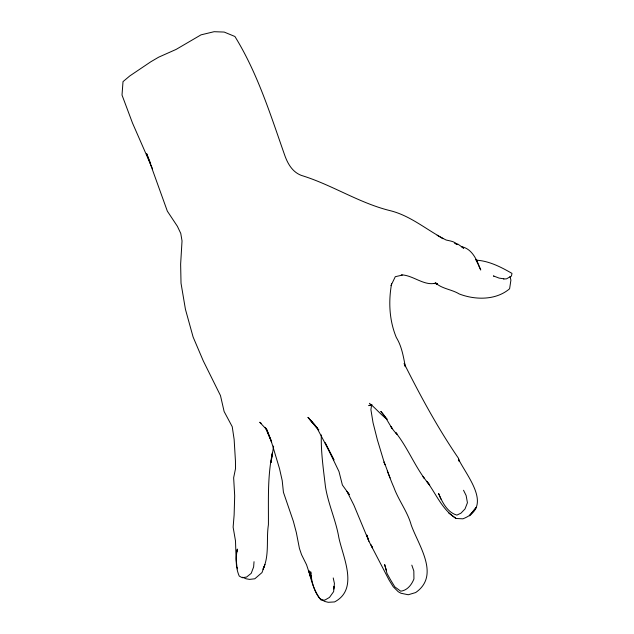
<?xml version="1.0" encoding="UTF-8"?>
<svg xmlns="http://www.w3.org/2000/svg" width="634" height="634" viewBox="0 0 634 634"><rect width="100%" height="100%" fill="white"/><g stroke="black" fill="none" stroke-linecap="round" stroke-linejoin="round"><path stroke-width="0.95" d="M321.311 434.948C320.867 452.208 323.443 469.517 325.432 486.54C328.15 503.975 335.933 520.316 338.833 537.553C343.026 557.444 359.002 589.097 334.562 601.928L328.253 602.3L324.6 601.412L319.782 598.417C313.87 590.167 311.072 580.205 308.742 570.457L310.874 577.923L306.547 564.751L301.546 554.671L299.422 548.41L296.332 532.536L293.376 521.346L283.43 492.285L282.201 480.54L279.507 468.613L270.837 439.782L266.827 429.757L265.25 427.356L271.614 442.112L266.827 429.757L259.718 422.26L261.2 423.282M254.036 561.692L253.632 566.915L251.222 573.318L246.586 577.059L242.243 577.725L239.232 576.068C235.539 567.676 235.666 557.944 237.33 549.068L236.989 551.905M334.047 587.227L334.427 583.486L333.222 577.946M391.582 283.802C388.349 301.776 389.292 320.503 396.321 337.486C401.79 346.307 403.398 356.752 405.388 366.761L404.151 363.512C420.5 396.091 437.904 428.291 458.525 458.358L459.103 461.195L458.437 459.016C467.282 476.919 493.64 506.772 462.923 518.818L456.1 518.493C442.263 509.839 436.144 493.949 426.753 481.301L429.733 485.05C415.88 469.414 408.74 448.832 395.64 432.475L396.916 433.925M333.864 589.057L334.126 586.339L333.627 591.633L329.49 597.41L324.838 600.105L321.097 600.049C314.139 592.536 311.556 581.735 310.684 571.765L310.977 573.477M371.619 404.944L370.906 409.675L373.03 422.696L377.357 439.774L384.878 464.69M273.634 446.043L270.987 462.59L272.406 452.819C267.342 476.53 268.562 500.646 268.412 524.738C266.106 539.415 269.616 555.249 263.047 569.261L264.98 564.45M264.077 566.717L262.008 572.557L254.82 578.779L249.542 579.389L246.032 578.779L242.537 577.217M390.988 285.617L395.283 276.693L402.344 275.093M370.311 405.015L368.758 405.641L372.031 404.761M503.642 279.047L506.526 278.833L511.44 276.083L511.987 273.397C500.947 267.009 488.83 260.78 475.88 260.154M503.871 278.794L499.124 278.104L493.403 275.925L493.87 276.115M401.274 274.847C413.233 275.148 423.924 286.251 435.843 283.129L433.965 283.533L437.42 283.739L435.716 283.343L437.27 284.381L435.93 283.129M152.588 168.929L132.506 123.059L122.013 95.052L123.012 81.635L129.804 75.929L150.876 61.736L158.643 57.187L176.117 49.412L201.01 34.854L214.118 31.7L224.182 32.065L234.913 36.487C257.578 73.187 270.433 114.627 284.658 155.061C287.86 164.285 293.209 173.312 303.266 176.006C333.143 185.516 359.819 203.292 390.425 210.726C411.22 215.956 427.379 230.578 446.082 239.993C449.974 241.031 454.309 241.166 457.257 244.558L454.784 243.345L457.986 244.161L463.716 248.227L462.194 247.284M461.433 246.626C472.742 249.019 476.958 260.519 480.746 270.005L478.408 265.139M475.698 259.552L477.386 260.463M442.239 238.249L443.015 238.693L437.135 235.277M369.384 403.295C375.605 408.137 380.574 414.462 386.962 419.24M456.1 518.493L448.547 512.811M397.058 434.282C390.14 427.784 387.334 418.297 380.796 411.411L387.097 419.169M347.416 491.984L349.326 494.671L342.384 485.01L338.992 471.561L325.187 442.809L333.952 459.927L317.396 428.814L308.092 417.426L315.201 425.565M317.555 428.267L308.092 417.426L318.862 429.923M435.701 283.018C442.104 288.906 451.86 289.397 459.246 293.962C475.278 300.151 496.018 300.397 509.601 288.771L510.901 280.196L510.045 276.392M313.941 424.201L315.177 425.636M423.211 476.903L424.043 478.107L423.005 476.594M346.941 491.31L353.891 505.139L368.948 541.301L389.102 580.086L393.207 586.727L398.255 591.744L400.989 593.265L408.256 594.755L415.666 592.552C440.448 575.379 418.48 545.47 411.189 524.936C407.567 511.646 398.453 500.25 393.785 487.166C390.068 478.939 387.429 470.333 384.077 461.98L384.822 464.627M463.533 490.256L466.133 495.526L467.432 502.754L465.015 508.951L460.981 513.152L456.876 515.101C447.311 512.462 442.144 501.962 438.601 493.521L440.995 499.22M368.584 540.319L366.793 535.064L368.948 541.301M476.617 261.168L478.052 264.338M150.67 163.627L146.668 153.713L167.344 211.162L177.385 226.298L180.761 233.423L182.029 240.912L180.635 264.148L181.023 283.224L185.437 309.321L193.108 337.019L203.268 360.865L220.473 395.592L224.127 411.529L232.234 426.706L234.136 439.433L235.452 461.053L235.483 468.78L233.645 477.782L234.691 495.828L234.128 514.998L233.122 527.155L235.507 540.976L236.094 559.228L236.886 566.122M387.326 471.038L390.045 477.917M411.815 565.148L413.828 570.972L413.939 578.961C411.624 584.738 407.337 590.428 400.728 591.189L394.839 586.886L390.465 579.698L386.994 573.405L384.648 564.569L386.352 570.251M237.108 567.026L237.536 568.841M311.278 575.181L311.571 576.892M476.071 507.628L469.445 515.751L476.071 507.628M392.153 428.695L391.099 426.769L392.153 428.695M372.42 547.705L371.159 545.089L372.42 547.705"/></g></svg>
